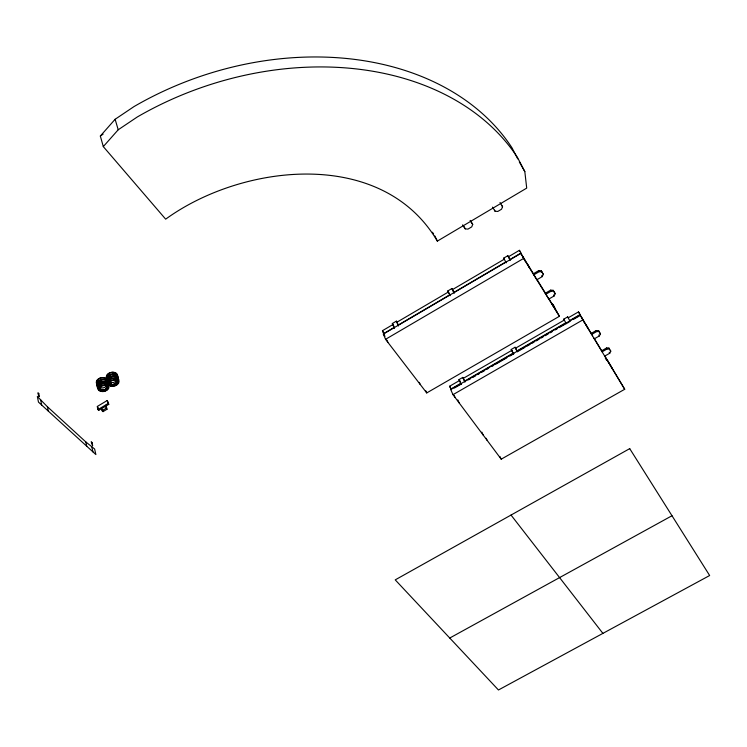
<?xml version="1.0" encoding="UTF-8"?>
<svg xmlns="http://www.w3.org/2000/svg" width="747" height="747" viewBox="0 0 747 747"><rect width="100%" height="100%" fill="white"/><g stroke="black" fill="none" stroke-linecap="round" stroke-linejoin="round"><path stroke-width="1.12" d="M470.638 221.009L472.711 224.455L471.712 226.892L467.977 229.105L465.25 228.871L462.645 224.847M502.021 205.752L502.563 206.76L501.526 209.235L497.773 211.457L495.056 211.214L492.525 207.124M542.266 276.605L543.302 274.317L541.248 270.844L538.69 270.647L533.293 273.794L536.888 279.742L542.266 276.605L541.724 275.596M545.338 293.235L548.84 299.033L554.153 295.952L555.189 293.72L554.648 292.721L553.172 290.322L550.66 290.144L545.338 293.235L545.87 294.243L551.202 291.143L553.714 291.321L555.189 293.72M593.79 337.859L594.323 338.83L599.383 335.935L600.42 333.862L599.878 332.891M604.734 356.086L609.739 353.238L610.766 351.211L610.215 350.24M103.301 146.599L118.213 129.773L137.327 116.952A280.47 208.198 -19.4 0 1 517.484 157.468L524.824 171.605L526.71 188.113L437.35 241.113C382.175 147.42 242.495 163.369 165.666 219.16L103.301 146.599L100.331 136.038L115.122 119.277L134.087 106.532A278.594 208.198 -19.4 0 1 511.975 147.794L517.736 158.887M100.331 136.038L103.105 134.152M107.251 400.504L97.231 406.489L97.96 409.58L98.735 410.327L108.763 404.342L107.251 400.504L108.763 404.342M97.96 409.58L107.988 403.595M106.018 405.117L107.008 409.253L103.049 411.616L102.096 410.71L106.055 408.338L105.56 406.256M394.435 328.372L392.343 323.516L396.368 321.154L398.347 325.01L449.871 294.785L448.966 292.88M450.105 295.719L447.827 290.938L451.898 288.547L453.952 292.394L505.831 261.964M506.177 262.841L503.711 258.126L507.829 255.707L509.958 259.545L520.902 253.121L521.415 253.961L519.398 250.32L508.474 256.735M382.445 330.706L384.275 334.385L382.445 330.706L393.062 324.469L392.343 323.516M397.087 322.116L448.517 291.928L447.827 290.938M452.579 289.537L504.356 259.153L503.711 258.126M383.678 333.61L394.313 327.373M548.643 298.314L559.447 316.27L426.724 392.931L385.555 339.306L383.332 334.04L520.892 253.364L533.638 274.102M385.555 339.306L523.6 258.434L520.892 253.364M533.834 274.803L539.231 271.656L541.79 271.843L543.302 274.317M461.142 384.303L458.994 379.607L462.776 377.422L464.699 381.082L513.208 353.116L511.228 349.465L515.057 347.252L517.036 350.903L565.834 322.769M566.273 323.703L563.798 319.128L567.673 316.896L568.234 317.802L578.505 311.882L580.456 315.355L578.505 311.882M451.403 389.738L449.619 386.236L459.62 380.466L460.479 382.333M463.411 378.281L511.826 350.343M515.654 348.139L564.358 320.033L563.798 319.128M450.88 389.047L460.899 383.267M569.718 320.538L580.008 314.599M592.632 335.776L580.13 314.973L450.712 389.579L452.999 394.668L501.209 459.181L624.707 389.262L605.406 356.963M454.428 388.001L461.487 383.93M468.546 379.859L470.563 378.701M472.58 377.534L475.596 375.797M477.613 374.63L479.63 373.472M481.647 372.305L484.672 370.559M486.689 369.401L488.706 368.234M491.731 366.497L493.748 365.33M495.765 364.172L506.858 357.776M509.884 356.03L513.917 353.704M517.942 351.379L525.001 347.318M527.018 346.15L530.043 344.414M532.06 343.247L534.077 342.089M536.094 340.921L539.119 339.175M541.136 338.017L543.153 336.85M545.17 335.692L548.195 333.946M550.212 332.788L552.229 331.621M555.254 329.885L557.271 328.717M559.279 327.56L566.338 323.488M573.397 319.417L579.448 315.934M567.244 323.143L569.186 322.022M452.999 394.668L582.856 319.893L624.707 389.262M596.199 330.538L591.129 333.451L591.671 334.432L596.75 331.519L599.103 331.649L598.552 330.678L596.199 330.538L596.75 331.519M606.62 347.962L601.615 350.829L602.147 351.8L607.162 348.933L609.477 349.064L608.936 348.083L606.62 347.962L607.162 348.933M449.75 638.031L671.992 515.738M85.784 441.907L94.617 449.003L95.877 454.559L38.471 402.119L37.35 396.489L47.416 406.751L85.784 441.907L86.745 446.22M106.055 408.338L107.008 409.253M511.032 515.057L602.894 633.381M383.332 334.04L385.05 336.281M449.619 386.236L450.983 388.804M458.994 379.607L459.62 380.466M97.829 387.235L98.408 388.095A5.36 3.828 -12.1 0 0 100.425 389.243M117.466 376.581L116.896 375.713A5.35 3.838 -12.5 0 0 116.028 375.022M463.691 226.248L465.25 228.871M470.124 220.412L472.711 224.455M432.448 232.224L433.643 234.082M519.398 250.32L519.921 251.16M536.635 278.939L546.244 294.439M523.6 258.434L559.447 316.27M500.014 202.474L502.563 206.76M594.248 338.466L602.25 351.734M605.322 358.084L606.499 360.035M598.552 330.678L600.42 333.862M608.936 348.083L610.766 351.211M519.314 161.922L524.824 171.605M609.188 352.267L609.739 353.238M598.842 334.955L599.383 335.935M609.739 364.06L612.447 368.943M606.975 359.568L609.076 363.35M586.078 324.917L588.178 328.727M581.866 317.839L584.584 322.769M580.13 314.973L582.856 319.893M567.673 316.896L570.157 321.471M553.172 290.322L553.714 291.321M541.248 270.844L541.79 271.843M553.611 294.944L554.153 295.952M550.66 290.144L551.202 291.143M538.69 270.647L539.231 271.656M554.9 308.259L557.607 313.301M551.641 303.161L553.742 307.064M527.634 264.41L529.744 268.332M522.881 256.585L525.599 261.655M494.514 210.196L495.056 211.214M507.829 255.707L510.313 260.414M515.057 347.252L517.382 351.884M511.228 349.465L513.544 354.106M434.838 235.94L437.35 241.113M499.892 456.464L501.209 459.181M451.898 288.547L454.195 293.328M462.776 377.422L464.942 382.119M486.157 438.256L487.081 440.272M481.862 432.139L483.197 435.071M457.808 399.925L459.134 402.876M454.083 395.303L454.998 397.339M396.368 321.154L398.478 326M425.818 390.849L426.724 392.931M419.3 382.371L420.169 384.388M393.062 324.469L393.902 326.402M386.955 340.184L387.852 342.294M115.122 119.277L118.213 129.773M102.554 409.543L103.049 411.616M101.601 408.618L102.096 410.71M98.016 407.227L98.735 410.327M91.685 446.314L92.936 451.879M47.416 406.751L48.303 411.102M40.543 399.421L41.673 405.042M100.733 386.022A5.771 4.137 -12.1 0 1 99.332 385.788M96.54 383.613A5.771 4.137 -12.1 0 1 99.612 378.253A5.771 4.137 -12.1 0 1 106.84 379.102M96.652 382.249A5.341 3.828 -12.1 0 1 98.053 379.317M99.118 378.561A5.341 3.828 -12.1 0 1 106.41 379.046M104.832 384.854A3.231 2.316 -12.1 0 1 101.022 385.816M107.157 384.5A5.126 3.67 -12.1 0 1 105.616 386.208M100.612 387.291A5.126 3.67 -12.1 0 1 98.492 386.376M97.427 384.733A5.126 3.67 -12.1 0 1 97.39 383.771M97.698 382.8A5.126 3.67 -12.1 0 1 99.248 381.082M100.378 380.466A5.126 3.67 -12.1 0 1 101.648 380.055M99.706 387.357A5.78 4.137 -12.1 0 1 98.492 386.853M97.53 386.106A5.78 4.137 -12.1 0 1 99.323 380.148A5.78 4.137 -12.1 0 1 107.213 380.671M108.044 384.191A5.78 4.137 -12.1 0 1 106.662 386.246M99.809 387.796A5.78 4.137 -12.1 0 1 98.595 387.291M97.642 386.554A5.78 4.137 -12.1 0 1 99.435 380.596A5.78 4.137 -12.1 0 1 107.325 381.11M107.568 383.902A5.35 3.828 -12.1 0 1 106.289 385.807M99.949 387.245A5.35 3.828 -12.1 0 1 97.941 386.087M97.362 385.228A5.35 3.828 -12.1 0 1 102.218 379.709M104.897 379.887A5.35 3.828 -12.1 0 1 106.018 380.363M100.471 384.285A3.24 2.316 -12.1 0 0 99.874 386.647L100.247 387.161A3.24 2.316 -12.1 0 0 104.337 387.506A3.24 2.316 -12.1 0 0 105.925 384.49L105.551 383.986A3.24 2.316 -12.1 0 0 104.991 383.584M101.097 383.818A3.24 2.316 -12.1 0 1 101.844 383.463M107.932 384.574A5.136 3.67 -12.1 0 1 106.102 388.216M101.097 389.308A5.136 3.67 -12.1 0 1 98.277 387.646M97.866 385.788A5.136 3.67 -12.1 0 1 98.174 384.817M102.134 382.072A5.136 3.67 -12.1 0 1 104.748 382.006M105.915 382.352A5.136 3.67 -12.1 0 1 106.868 382.922M108.567 384.658A5.789 4.137 -12.1 0 1 108.427 385.76M107.904 386.834A5.789 4.137 -12.1 0 1 105.897 388.617M103.067 389.551A5.789 4.137 -12.1 0 1 101.583 389.598M100.182 389.364A5.789 4.137 -12.1 0 1 99.202 382.548A5.789 4.137 -12.1 0 1 108.324 383.603M107.96 383.911A5.36 3.828 -12.1 0 1 105.71 388.552M97.596 386.255A5.36 3.828 -12.1 0 1 101.331 382.025A5.36 3.828 -12.1 0 1 107.391 383.052M115.692 383.23A5.35 3.838 -12.5 0 0 117.961 378.57L117.4 377.702A5.35 3.838 -12.5 0 0 109.025 377.982M111.705 384.135A5.35 3.838 -12.5 0 1 108.408 382.753L107.839 381.894A5.35 3.838 -12.5 0 1 107.736 379.896M110.491 378.944A3.231 2.316 -12.5 0 0 109.874 381.315L110.248 381.82A3.231 2.316 -12.5 0 0 114.319 382.184A3.231 2.316 -12.5 0 0 115.925 379.149L115.552 378.645A3.231 2.316 -12.5 0 0 115.001 378.243M117.064 379.579A5.35 3.838 -12.5 0 1 116.261 380.484M109.921 381.922A5.35 3.838 -12.5 0 1 108.801 381.446M107.12 378.916A5.35 3.838 -12.5 0 1 109.613 375.227A5.35 3.838 -12.5 0 1 114.907 374.546M107.624 381.222A5.78 4.146 -12.5 0 1 111.536 374.443A5.78 4.146 -12.5 0 1 118.026 378.869M117.503 379.943A5.78 4.146 -12.5 0 1 116.635 380.923M111.182 382.707A5.78 4.146 -12.5 0 1 108.576 381.969M114.188 379.999A3.231 2.316 -12.5 0 1 111.004 380.494M110.313 380.223A3.231 2.316 -12.5 0 1 109.762 379.821M117.961 380.204A5.126 3.679 -12.5 0 1 116.084 382.894M114.954 383.51A5.126 3.679 -12.5 0 1 113.684 383.911M111.079 383.977A5.126 3.679 -12.5 0 1 107.876 380.438M109.753 377.749A5.126 3.679 -12.5 0 1 110.883 377.123M112.162 376.721A5.126 3.679 -12.5 0 1 114.777 376.656M115.934 377.011A5.126 3.679 -12.5 0 1 117.933 379.233M110.173 384.042A5.789 4.146 -12.5 0 1 108.352 377.935A5.789 4.146 -12.5 0 1 117.111 376.805A5.789 4.146 -12.5 0 1 115.869 383.295M107.138 379.215A5.771 4.146 -12.5 0 1 110.313 372.641A5.771 4.146 -12.5 0 1 117.681 375.76M117.055 376.581A5.341 3.838 -12.5 0 0 116.971 374.583L116.401 373.715A5.341 3.838 -12.5 0 0 111.051 372.482A5.341 3.838 -12.5 0 0 106.765 375.89M117.139 379.177A5.126 3.679 -12.5 0 1 116.504 380.092M109.436 381.624A5.126 3.679 -12.5 0 1 108.474 381.054M108.343 376.535A5.126 3.679 -12.5 0 1 109.258 375.741M115.43 375.003A5.126 3.679 -12.5 0 1 117.428 377.235M106.896 379.849A5.78 4.146 -12.5 0 1 112.909 373.808A5.78 4.146 -12.5 0 1 117.391 379.504M111.07 382.268A5.78 4.146 -12.5 0 1 108.464 381.521M629.721 448.63L395.228 579.868L498.454 689.985L709.65 575.517L629.721 448.63M38.779 393.548L37.948 392.782L38.564 395.891L39.395 396.657L38.779 393.548M91.956 442.476L91.19 441.776L92.647 445.548L91.956 442.476M100.752 389.252L100.369 388.748A3.24 2.316 -12.2 0 1 101.956 385.723A3.24 2.316 -12.2 0 1 106.055 386.078L106.429 386.591A3.24 2.316 -12.2 0 1 104.832 389.607A3.24 2.316 -12.2 0 1 100.752 389.252M110.761 383.911L110.388 383.407A3.24 2.316 -12.5 0 1 111.994 380.372A3.24 2.316 -12.5 0 1 116.074 380.737L116.448 381.241A3.24 2.316 -12.5 0 1 114.842 384.275A3.24 2.316 -12.5 0 1 110.761 383.911M553.284 305.047L552.799 304.272L554.778 307.829L553.284 305.047M100.397 390.961A5.136 3.67 -12.2 0 0 108.446 387.544A5.136 3.67 -12.2 0 0 101.349 384.481A5.136 3.67 -12.2 0 0 100.397 390.961M100.266 389.794A5.789 4.137 -12.1 0 0 108.679 385.088A5.789 4.137 -12.1 0 0 99.921 382.585A5.789 4.137 -12.1 0 0 100.266 389.794M100.64 391.363A5.799 4.137 -12.2 0 0 109.062 386.657A5.799 4.137 -12.2 0 0 100.294 384.163A5.799 4.137 -12.2 0 0 100.64 391.363M111.555 385.975A5.136 3.679 -12.5 0 0 118.437 381.231A5.136 3.679 -12.5 0 0 110.248 379.737A5.136 3.679 -12.5 0 0 111.555 385.975M110.257 384.462A5.789 4.146 -12.5 0 0 118.68 379.756A5.789 4.146 -12.5 0 0 109.949 377.235A5.789 4.146 -12.5 0 0 110.257 384.462M110.64 386.031A5.789 4.146 -12.5 0 0 119.072 381.315A5.789 4.146 -12.5 0 0 110.332 378.804A5.789 4.146 -12.5 0 0 110.64 386.031"/></g></svg>
